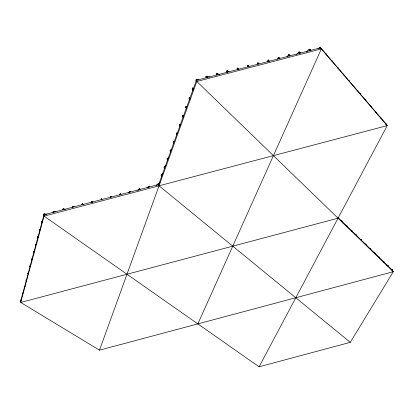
<?xml version="1.0" encoding="UTF-8"?>
<svg xmlns="http://www.w3.org/2000/svg" width="414" height="414" viewBox="0 0 414 414"><rect width="100%" height="100%" fill="white"/><g stroke="black" fill="none" stroke-linecap="round" stroke-linejoin="round"><path stroke-width="0.62" d="M110.486 197.701L110.559 196.448L111.175 196.283L111.294 197.017M267.63 62.064L267.961 60.159L268.624 59.989L269.286 61.236M23.629 292.408L22.599 293.19L22.413 294.716M24.25 287.906L24.416 286.462L24.426 287.254M33.751 251.847L33.876 251.376L33.901 252.152M47.098 214.229L43.951 214.012L43.863 215.249M20.71 301.035L43.993 214.768L158.717 184.509M170.454 152.041L170.071 150.644L170.283 150.039L171.51 149.682M170.475 150.732L170.263 151.343M162.966 173.471L161.419 174.62L161.103 175.505L161.455 176.928M165.978 165.528L164.337 166.542L164.053 167.328L164.415 168.746M168.457 157.801L167.292 158.35L167.044 159.038L167.416 160.446M174.625 141.505L173.337 141.588L173.533 143.529M177.689 133.261L176.436 133.003L176.649 134.912M180.695 124.873L179.588 124.267L179.386 124.837L179.8 126.198M183.707 116.277L182.791 115.387L182.558 116.029L182.988 117.379M186.217 108.447L185.777 107.112L186.052 106.357L186.75 107.417M189.488 99.396L189.043 98.071L189.358 97.186L190.15 98.956M192.924 90.728L192.35 88.896L192.717 87.877L193.183 89.186M158.365 184.282L158.717 183.304L160.171 182.041M161.279 176.214L161.6 175.329M164.234 168.037L164.518 167.246M167.23 159.742L167.479 159.048M173.337 142.83L173.533 142.281M176.447 134.224L176.638 133.691M179.593 125.514L179.795 124.95M182.776 116.701L183.009 116.06M185.995 107.78L186.269 107.024M189.265 98.729L189.586 97.849M192.582 89.553L192.95 88.534M196.22 81.506L196.153 79.659L198.684 79.912M158.536 185.001L196.391 80.306L320.638 47.796L386.433 124.454L386.164 124.966M20.819 300.626L20.809 299.829L20.726 302.463L99.495 350.166L196.821 81.48L196.153 79.659L196.583 80.073M119.605 195.123L120.065 193.938L120.753 193.757L120.883 194.492M197.851 323.898L321.352 48.888L320.245 47.191L318.112 48.588M277.447 59.233L278.239 57.474L278.984 57.277L279.673 58.514M45.23 214.198L43.951 214.012L44.06 216.134L259.097 366.809L387.23 125.613L385.682 123.444L386.122 124.091M391.991 270.125L391.96 269.483L392.343 270.182M392.374 270.828L392.607 270.44L337.865 217.397M259.097 366.809L350.275 342.342L393.3 271.703L392.224 269.737L391.727 269.871M128.847 192.505L129.551 191.439L130.348 191.227L130.488 191.956M128.894 192.934L129.949 191.335L130.089 192.06M287.052 56.904L288.501 54.788L289.36 54.565L290.074 55.792M137.753 190.388L139.026 188.939L139.942 188.696L140.092 189.421M296.615 54.534L298.742 52.107L299.736 51.848L300.476 53.07M138.209 190.264L139.482 188.82L139.637 189.545M306.205 52.097L308.984 49.432L310.112 49.131L310.878 50.348M147.079 187.77L148.491 186.445L149.537 186.165L149.702 186.89M148.595 187.056L149.537 186.165M156.544 185.436L159.509 182.952M318.247 48.836L320.245 47.191L321.005 48.226M156.461 185.177L157.957 183.945L158.95 184.126M24.24 287.119L25.311 286.436M237.507 69.547L236.927 68.279L237.672 68.077L239.044 69.407M237.962 68.714L237.217 68.915M338.041 218.204L20.726 302.463L44.06 216.134L387.23 125.613L321.352 48.888L196.821 81.48L393.3 271.703L99.495 350.166M392.11 270.57L392.607 270.44M55.931 211.74L54.048 211.352L52.997 211.626L53.049 212.382M65.402 209.386L63.549 208.842L62.633 209.086L62.69 209.836M74.241 206.845L73.055 206.338L72.253 206.55L72.326 207.295M83.607 204.521L82.557 203.833L81.868 204.014L81.951 204.759M92.922 202.291L92.079 201.323L91.463 201.483L91.556 202.223M102.041 199.998L101.616 198.808L101.026 198.963L101.13 199.698M385.413 123.962L385.993 123.807M385.853 124.604L386.433 124.454M209.898 77.107L206.84 76.155L205.706 76.45L206.203 77.739M219.467 74.473L217.117 73.464L216.124 73.723L216.646 75.006M229.035 71.788L227.395 70.773L226.53 71.001L227.084 72.274M247.908 66.825L247.303 65.567L247.97 65.391L248.897 67.052M257.855 64.134L257.648 62.861L258.284 62.695L258.921 63.947M205.955 77.092L207.088 76.797M216.382 74.365L217.381 74.106M226.81 71.638L227.674 71.41M247.608 66.193L248.276 66.023M257.963 63.487L258.6 63.316M268.288 60.786L268.955 60.61M278.581 58.089L279.331 57.893M288.853 55.404L289.717 55.176M299.11 52.718L300.103 52.459M309.361 50.037L310.495 49.742M386.671 265.436L387.934 265.576L388.316 266.28M54.783 211.751L53.525 211.492L53.572 212.242M64.325 209.329L63.094 208.966L63.151 209.717M43.993 214.768L44.453 215.094M43.951 214.012L44.412 214.338M350.275 342.342L159.028 185.808L158.541 183.795M370.38 248.56L370.09 248.281L370.463 248.98M196.391 80.306L196.821 80.725M92.612 202.368L91.768 201.401L91.861 202.146M343.667 74.489L343.263 74.013L343.672 74.634M360.17 93.714L359.818 93.305L360.594 94.345M370.835 106.144L370.401 105.632L371.265 106.781M381.656 118.885L380.663 117.592L381.377 118.559M376.497 112.877L375.565 111.656L376.248 112.587M365.966 100.602L365.153 99.52L365.774 100.379M355.155 88.006L354.394 86.987L354.819 87.613M349.654 81.599L348.878 80.554L349.473 81.387M343.465 74.251L344.081 75.11M338.44 68.533L337.55 67.358L338.197 68.253M332.711 61.862L331.749 60.599L332.432 61.536M326.905 55.098L325.859 53.732L326.258 54.343M326.18 54.11L326.584 54.72M185.777 107.112L186.481 108.178M319.608 47.356L320.001 47.962M309.548 49.282L310.309 50.498M308.984 49.432L309.744 50.648M299.239 51.978L299.979 53.204M298.742 52.107L299.482 53.334M288.931 54.674L289.64 55.906M288.501 54.788L289.21 56.019M247.303 65.567L247.924 66.68M278.612 57.375L279.3 58.612M278.239 57.474L278.927 58.71M388.549 266.507L387.695 265.348L388.078 266.047M384.176 262.269L383.38 261.162L383.757 261.865M383.592 261.369L383.969 262.067M379.752 257.984L379.007 256.923L379.384 257.627M379.193 257.104L379.571 257.803M375.275 253.647L374.577 252.633L374.955 253.332M374.742 252.788L375.115 253.487M370.235 248.421L370.753 249.259M366.183 244.834L365.531 243.862L365.898 244.56M268.293 60.077L268.95 61.319M267.961 60.159L268.619 61.407M361.567 240.363L360.899 239.375L361.417 240.218M356.909 235.845L356.2 234.816L356.568 235.514M356.371 234.981L356.739 235.68M352.195 231.281L351.434 230.194L351.796 230.893M351.636 230.391L351.998 231.084M347.429 226.66L346.601 225.511L346.963 226.21M346.834 225.739L347.196 226.432M342.601 221.982L341.705 220.766L342.062 221.459M341.974 221.024L342.331 221.723M257.648 62.861L258.284 64.113M247.97 65.391L248.576 66.654M247.639 65.479L248.245 66.737M237.672 68.077L238.252 69.345L237.884 69.448L237.305 68.181M189.043 98.071L189.829 99.836M227.395 70.773L227.948 72.052M226.965 70.887L227.519 72.16M217.117 73.464L217.645 74.748M216.62 73.594L217.148 74.877M206.84 76.155L207.342 77.444M206.27 76.3L206.772 77.589M196.795 79.493L197.033 80.14M195.946 80.238L196.179 80.89M192.536 88.389L192.996 89.698M192.35 88.896L192.81 90.211M189.358 97.186L189.809 98.511M189.198 97.626L189.648 98.951M186.052 106.357L186.491 107.692M185.917 106.734L186.352 108.07M182.791 115.387L183.221 116.732M182.677 115.708L183.102 117.058M192.717 87.877L193.1 89.103M179.588 124.267L180.002 125.633M179.485 124.552L179.904 125.913M176.436 133.003L176.84 134.379M173.337 141.588L173.735 142.975M173.238 141.867L173.632 143.249M170.283 150.039L170.568 151.736L170.18 150.339M167.292 158.35L167.665 159.757M167.168 158.697L167.541 160.104M164.337 166.542L164.7 167.96M164.192 166.935L164.56 168.353M161.419 174.62L161.776 176.043M161.263 175.06L161.615 176.488M158.717 183.304L158.893 184.023M157.957 183.945L158.127 184.665M149.014 186.305L149.175 187.03M148.491 186.445L148.652 187.164M196.153 79.659L196.422 80.906M139.026 188.939L139.176 189.664M129.551 191.439L129.691 192.168M120.412 193.85L120.536 194.58M120.065 193.938L120.195 194.673M110.869 196.365L110.983 197.1L110.678 197.178L110.559 196.448M101.616 198.808L101.72 199.543M101.321 198.886L101.425 199.62M92.079 201.323L92.172 202.063M82.557 203.833L82.645 204.578M82.215 203.921L82.298 204.666M73.055 206.338L73.128 207.088M72.657 206.446L72.724 207.191M63.549 208.842L63.611 209.593M54.048 211.352L54.099 212.103M44.541 213.857L44.583 214.612M42.021 222.08L41.985 221.319L41.793 222.918M41.871 221.738L41.907 222.499M39.946 229.76L39.915 228.994L39.749 230.484M39.816 229.356L39.847 230.122M37.902 237.331L37.871 236.565L37.731 237.957M37.788 236.875L37.819 237.641M35.889 244.798L35.858 244.027L35.744 245.331M35.785 244.291L35.816 245.062M33.813 251.608L33.777 252.618M31.95 259.387L31.925 258.61L31.831 259.832M30.025 266.512L30.005 265.731L29.901 266.968M29.943 265.959L29.963 266.74M28.131 273.525L28.116 272.743L27.997 274.032M28.049 272.992L28.064 273.778M26.268 280.433L26.253 279.652L26.113 281.013M26.175 279.936L26.191 280.723M24.328 286.793L24.338 287.58M22.599 293.19L22.615 293.981M22.501 293.557L22.511 294.349"/></g></svg>
